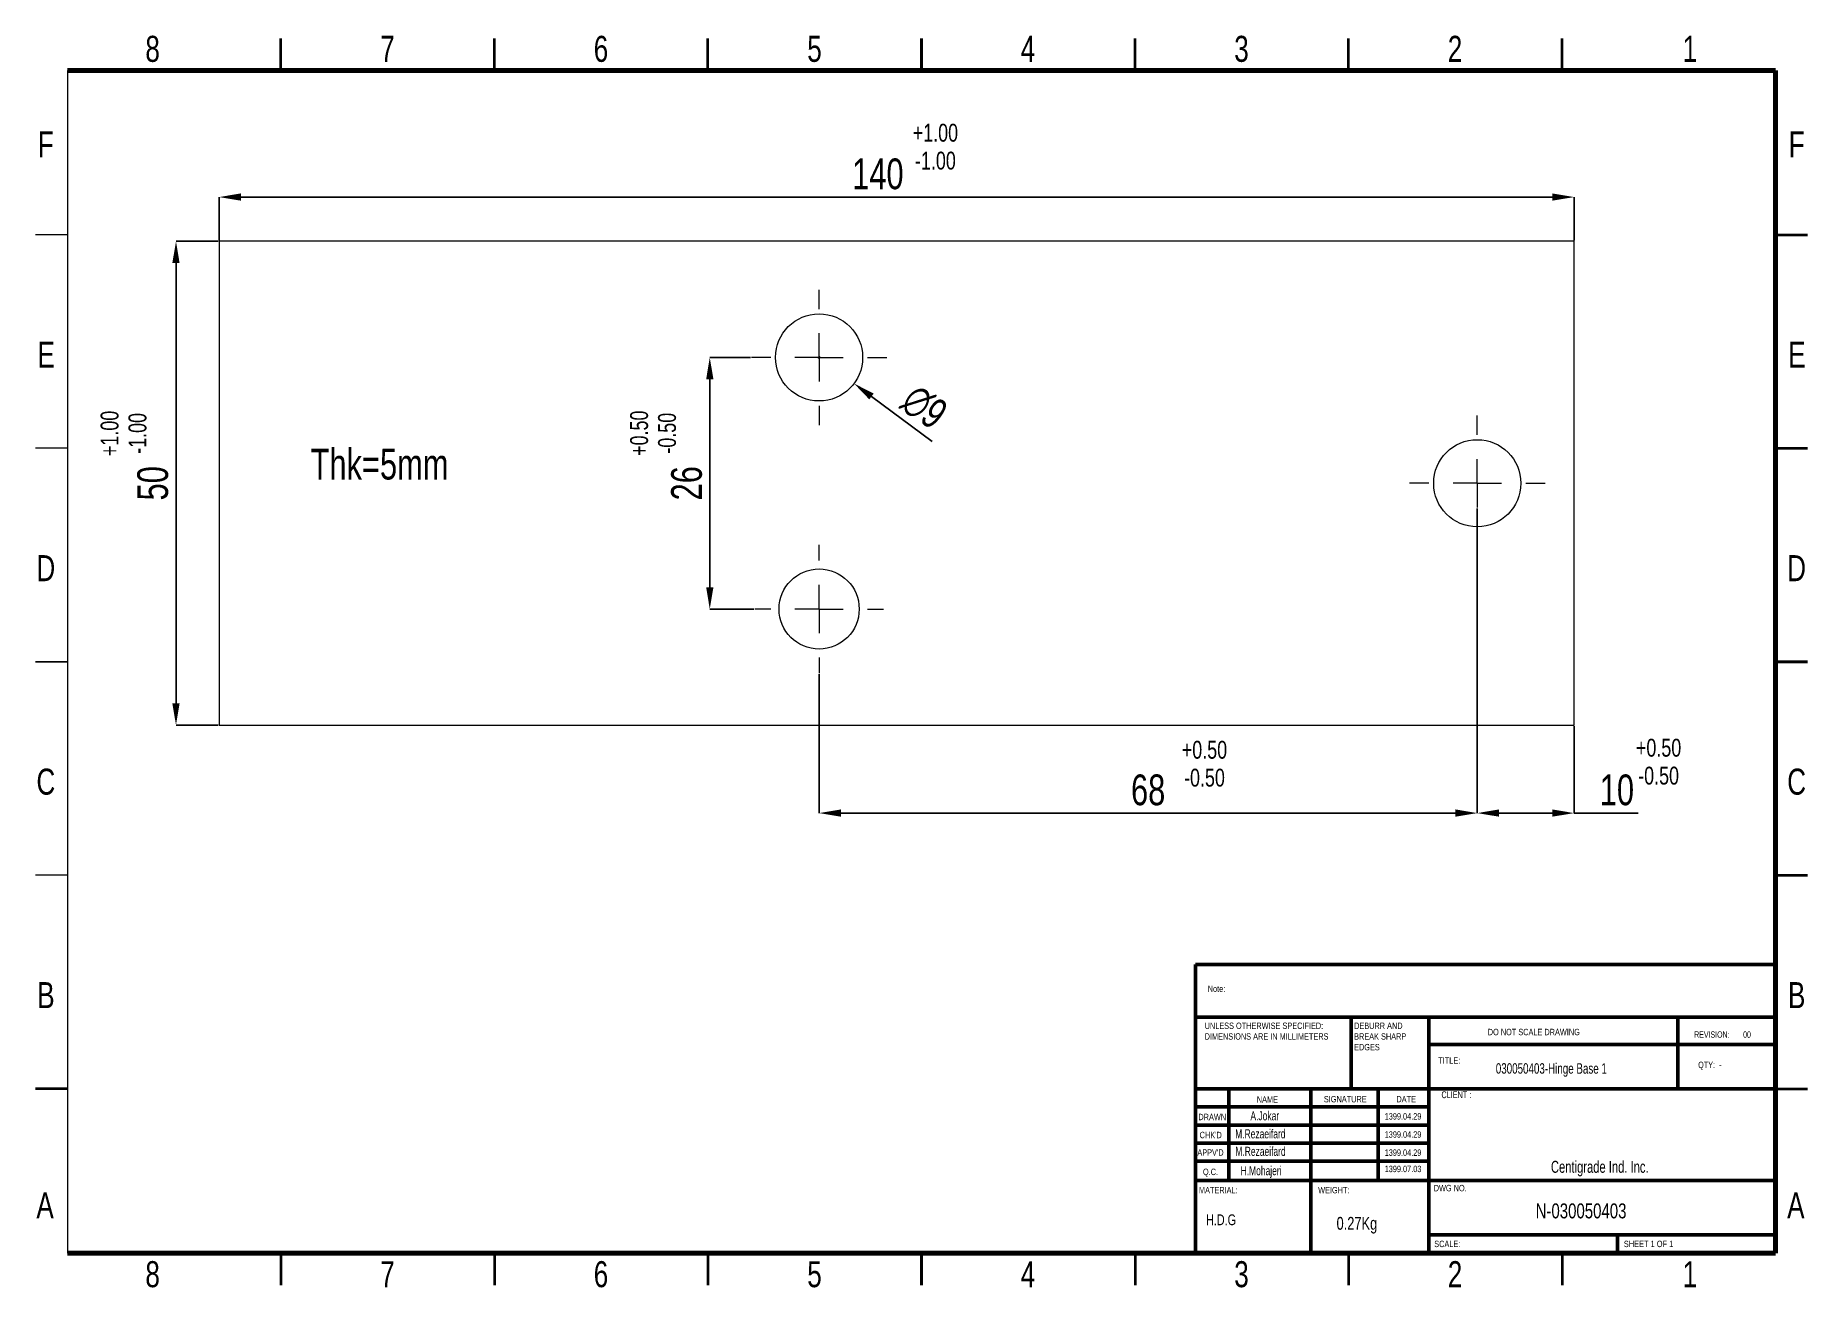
# Model space of a CAD drawing. Header units: millimetres. Extents: x 545 to 1307, y 368 to 627.
# Drawn here: x 1124 to 1307.1, y 497.1 to 626.5 of the extents above.
import ezdxf

# ---------------------------------------------------------------- set-up
doc = ezdxf.new("R2010")
doc.units = ezdxf.units.MM
doc.styles.add('SLDTEXTSTYLE0', font='TXT', dxfattribs={"width": 0.75})
doc.styles.add('SLDTEXTSTYLE1', font='TXT', dxfattribs={"width": 0.686449})
doc.styles.add('SLDTEXTSTYLE2', font='TXT', dxfattribs={"width": 0.652778})
doc.styles.add('SLDTEXTSTYLE3', font='TXT', dxfattribs={"width": 0.692308})
doc.styles.add('SLDTEXTSTYLE4', font='TXT', dxfattribs={"width": 0.7})
doc.styles.add('SLDTEXTSTYLE5', font='TXT', dxfattribs={"width": 0.678571})
doc.dimstyles.new('SLDDIMSTYLE30', dxfattribs={"dimscale": 1.5, "dimtxt": 2.116667, "dimasz": 1.5, "dimexe": 0, "dimexo": 0.0625, "dimgap": 0.529167, "dimtad": 1, "dimdec": 0, "dimrnd": 1e-09, "dimzin": 12, "dimdsep": 46, "dimtxsty": 'SLDTEXTSTYLE0', "dimcen": 0.09, "dimadec": 0, "dimazin": 3, "dimtfac": 1, "dimtdec": 0, "dimtofl": 0, "dimtmove": 0, "dimatfit": 3, "dimfxl": 1, "dimfrac": 2, "dimtolj": 1, "dimtzin": 12, "dimarcsym": 0})

# ---------------------------------------------------------------- blocks, each defined once
blk = doc.blocks.new('SW_CENTERMARKSYMBOL_30')
at = {"color": 0, "linetype": 'Continuous', "lineweight": 0}
for p, q in [((0, 1.667), (0, 2.214)), ((0, 0), (0, 0.833)), ((-1.667, 0), (-2.214, 0)), ((0, 0), (-0.833, 0)), ((0, 0), (0, -0.833)), ((0, 0), (0.833, 0)), ((1.667, 0), (2.214, 0)), ((0, -1.667), (0, -2.214))]:
    blk.add_line(p, q, dxfattribs=at)
blk = doc.blocks.new('SW_CENTERMARKSYMBOL_31')
at = {"color": 0, "linetype": 'Continuous', "lineweight": 0}
for p, q in [((0, 1.667), (0, 2.333)), ((0, 0), (0, 0.833)), ((-1.667, 0), (-2.333, 0)), ((0, 0), (-0.833, 0)), ((0, 0), (0, -0.833)), ((0, 0), (0.833, 0)), ((1.667, 0), (2.333, 0)), ((0, -1.667), (0, -2.333))]:
    blk.add_line(p, q, dxfattribs=at)
blk = doc.blocks.new('SW_CENTERMARKSYMBOL_32')
at = {"color": 0, "linetype": 'Continuous', "lineweight": 0}
for p, q in [((0, 1.667), (0, 2.333)), ((0, 0), (0, 0.833)), ((-1.667, 0), (-2.333, 0)), ((0, 0), (-0.833, 0)), ((0, 0), (0, -0.833)), ((0, 0), (0.833, 0)), ((1.667, 0), (2.333, 0)), ((0, -1.667), (0, -2.333))]:
    blk.add_line(p, q, dxfattribs=at)
blk = doc.blocks.new('SW_NOTE_62')
at = {"color": 0, "linetype": 'Continuous', "lineweight": 0, "char_height": 1.5, "attachment_point": 1, "style": 'SLDTEXTSTYLE0'}
for s, insert in [('UNLESS OTHERWISE SPECIFIED:', (0, 1.93)), ('DIMENSIONS ARE IN MILLIMETERS', (0, -0.57))]:
    blk.add_mtext(s, dxfattribs=dict(at, insert=insert))
blk = doc.blocks.new('SW_NOTE_63')
at = {"color": 0, "linetype": 'Continuous', "lineweight": 0, "char_height": 1.5, "attachment_point": 1, "style": 'SLDTEXTSTYLE0'}
for s, insert in [('DEBURR AND', (0, 1.93)), ('BREAK SHARP', (0, -0.57)), ('EDGES', (0, -3.07))]:
    blk.add_mtext(s, dxfattribs=dict(at, insert=insert))
blk = doc.blocks.new('*D30')
at = {"color": 0, "lineweight": -2, "transparency": 16777216}
for p, q in [((1142.99, 605.32), (1142.99, 609.8)), ((1280.72, 609.8), (1145.24, 609.8)), ((1282.97, 605.32), (1282.97, 609.8))]:
    blk.add_line(p, q, dxfattribs=at)
at = {"color": 0, "transparency": 16777216}
for points in [[(1145.24, 610.18), (1145.24, 609.43), (1142.99, 609.8)], [(1280.72, 610.18), (1280.72, 609.43), (1282.97, 609.8)]]:
    blk.add_solid(points, dxfattribs=at)
at = {"layer": 'Defpoints', "color": 0, "transparency": 16777216}
for p in [(1142.99, 609.8), (1142.99, 605.23), (1282.97, 605.23)]:
    blk.add_point(p, dxfattribs=at)
at = {"color": 0, "transparency": 16777216, "insert": (1211.05, 612.18), "char_height": 3.175, "attachment_point": 5, "style": 'SLDTEXTSTYLE0'}
blk.add_mtext('\\A1;140', dxfattribs=at)
blk = doc.blocks.new('*D31')
at = {"color": 0, "lineweight": -2, "transparency": 16777216}
for p, q in [((1142.89, 605.23), (1138.54, 605.23)), ((1138.54, 557.49), (1138.54, 602.98)), ((1142.89, 555.24), (1138.54, 555.24))]:
    blk.add_line(p, q, dxfattribs=at)
at = {"color": 0, "transparency": 16777216}
for points in [[(1138.16, 602.98), (1138.91, 602.98), (1138.54, 605.23)], [(1138.16, 557.49), (1138.91, 557.49), (1138.54, 555.24)]]:
    blk.add_solid(points, dxfattribs=at)
at = {"layer": 'Defpoints', "color": 0, "transparency": 16777216}
for p in [(1138.54, 605.23), (1142.99, 605.23), (1142.99, 555.24)]:
    blk.add_point(p, dxfattribs=at)
at = {"color": 0, "transparency": 16777216, "insert": (1136.15, 580.23), "char_height": 3.175, "attachment_point": 5, "rotation": 90, "style": 'SLDTEXTSTYLE0'}
blk.add_mtext('\\A1;50', dxfattribs=at)
blk = doc.blocks.new('*D32')
at = {"color": 0, "lineweight": -2, "transparency": 16777216}
for p, q in [((1272.97, 573.14), (1272.97, 546.15)), ((1282.97, 555.14), (1282.97, 546.15)), ((1275.22, 546.15), (1280.72, 546.15)), ((1282.97, 546.15), (1289.59, 546.15))]:
    blk.add_line(p, q, dxfattribs=at)
at = {"color": 0, "transparency": 16777216}
for points in [[(1275.22, 546.53), (1275.22, 545.78), (1272.97, 546.15)], [(1280.72, 546.53), (1280.72, 545.78), (1282.97, 546.15)]]:
    blk.add_solid(points, dxfattribs=at)
at = {"layer": 'Defpoints', "color": 0, "transparency": 16777216}
for p in [(1272.97, 573.23), (1282.97, 555.24), (1282.97, 546.15)]:
    blk.add_point(p, dxfattribs=at)
at = {"color": 0, "transparency": 16777216, "insert": (1287.4, 548.53), "char_height": 3.175, "attachment_point": 5, "style": 'SLDTEXTSTYLE0'}
blk.add_mtext('\\A1;10', dxfattribs=at)
blk = doc.blocks.new('*D33')
at = {"color": 0, "lineweight": -2, "transparency": 16777216}
for p, q in [((1272.97, 577.64), (1272.97, 546.15)), ((1204.98, 560.5), (1204.98, 546.15)), ((1270.72, 546.15), (1207.23, 546.15))]:
    blk.add_line(p, q, dxfattribs=at)
at = {"color": 0, "transparency": 16777216}
for points in [[(1207.23, 546.53), (1207.23, 545.78), (1204.98, 546.15)], [(1270.72, 546.53), (1270.72, 545.78), (1272.97, 546.15)]]:
    blk.add_solid(points, dxfattribs=at)
at = {"layer": 'Defpoints', "color": 0, "transparency": 16777216}
for p in [(1272.97, 577.73), (1204.98, 560.59), (1204.98, 546.15)]:
    blk.add_point(p, dxfattribs=at)
at = {"color": 0, "transparency": 16777216, "insert": (1238.97, 548.53), "char_height": 3.175, "attachment_point": 5, "style": 'SLDTEXTSTYLE0'}
blk.add_mtext('\\A1;68', dxfattribs=at)
blk = doc.blocks.new('*D34')
at = {"color": 0, "lineweight": -2, "transparency": 16777216}
for p, q in [((1197.88, 593.23), (1193.68, 593.23)), ((1193.68, 569.48), (1193.68, 590.98)), ((1198.24, 567.23), (1193.68, 567.23))]:
    blk.add_line(p, q, dxfattribs=at)
at = {"color": 0, "transparency": 16777216}
for points in [[(1193.31, 590.98), (1194.06, 590.98), (1193.68, 593.23)], [(1193.31, 569.48), (1194.06, 569.48), (1193.68, 567.23)]]:
    blk.add_solid(points, dxfattribs=at)
at = {"layer": 'Defpoints', "color": 0, "transparency": 16777216}
for p in [(1193.68, 593.23), (1197.98, 593.23), (1198.34, 567.23)]:
    blk.add_point(p, dxfattribs=at)
at = {"color": 0, "transparency": 16777216, "insert": (1191.3, 580.23), "char_height": 3.175, "attachment_point": 5, "rotation": 90, "style": 'SLDTEXTSTYLE0'}
blk.add_mtext('\\A1;26', dxfattribs=at)
blk = doc.blocks.new('*D35')
at = {"color": 0, "lineweight": -2, "transparency": 16777216}
for p, q in [((1204.84, 593.23), (1205.11, 593.23)), ((1204.98, 593.1), (1204.98, 593.37)), ((1216.65, 584.53), (1210.39, 589.2))]:
    blk.add_line(p, q, dxfattribs=at)
at = {"color": 0, "transparency": 16777216}
blk.add_solid([(1210.61, 589.5), (1210.16, 588.9), (1208.58, 590.54)], dxfattribs=at)
at = {"layer": 'Defpoints', "color": 0, "transparency": 16777216}
for p in [(1201.37, 595.92), (1208.58, 590.54)]:
    blk.add_point(p, dxfattribs=at)
at = {"color": 0, "transparency": 16777216, "insert": (1215.84, 588.1), "char_height": 3.175, "attachment_point": 5, "rotation": 323.3001, "style": 'SLDTEXTSTYLE0'}
blk.add_mtext('\\A1;∅9', dxfattribs=at)

msp = doc.modelspace()

# ---------------------------------------------------------------- linework, layer by layer
at = {"linetype": 'Continuous', "lineweight": 35}
for p, q in [((1149.384, 622.883), (1149.384, 626.192)), ((1171.441, 622.883), (1171.441, 626.192)), ((1193.499, 622.883), (1193.499, 626.192)), ((1215.556, 626.192), (1215.556, 622.883)), ((1215.556, 622.883), (1215.556, 626.192)), ((1237.613, 622.883), (1237.613, 626.192)), ((1259.67, 622.883), (1259.67, 626.192)), ((1281.727, 622.883), (1281.727, 626.192)), ((1303.784, 605.899), (1307.093, 605.899)), ((1303.784, 583.842), (1307.093, 583.842)), ((1307.093, 561.785), (1303.784, 561.785)), ((1303.784, 561.785), (1307.093, 561.785)), ((1303.784, 539.728), (1307.093, 539.728)), ((1127.327, 517.67), (1124.018, 517.67)), ((1303.784, 517.67), (1307.093, 517.67)), ((1149.384, 500.686), (1149.384, 497.378)), ((1171.441, 500.686), (1171.441, 497.378)), ((1193.499, 500.686), (1193.499, 497.378)), ((1215.556, 497.378), (1215.556, 500.686)), ((1215.556, 500.686), (1215.556, 497.378)), ((1237.613, 500.686), (1237.613, 497.378)), ((1259.67, 500.686), (1259.67, 497.378)), ((1281.727, 500.686), (1281.727, 497.378))]:
    msp.add_line(p, q, dxfattribs=at)
at = {"linetype": 'Continuous', "lineweight": 70}
for p, q in [((1127.327, 622.883), (1303.784, 622.883)), ((1303.784, 622.883), (1303.784, 500.686)), ((1303.784, 500.686), (1127.327, 500.686))]:
    msp.add_line(p, q, dxfattribs=at)
at = {"lineweight": 20}
msp.add_line((1127.327, 622.883), (1127.327, 500.686), dxfattribs=at)
at = {"linetype": 'Continuous', "lineweight": 20}
for p, q in [((1127.327, 605.899), (1124.018, 605.899)), ((1127.327, 583.842), (1124.018, 583.842)), ((1124.018, 561.785), (1127.327, 561.785)), ((1127.327, 561.785), (1124.018, 561.785)), ((1127.327, 539.728), (1124.018, 539.728))]:
    msp.add_line(p, q, dxfattribs=at)
at = {"color": 7, "linetype": 'Continuous', "lineweight": 20}
for p, q in [((1142.985, 605.231), (1142.985, 555.235)), ((1282.97, 605.231), (1142.985, 605.231)), ((1282.97, 555.235), (1282.97, 605.231)), ((1142.985, 555.235), (1282.97, 555.235))]:
    msp.add_line(p, q, dxfattribs=at)
at = {"linetype": 'Continuous', "lineweight": 50}
for p, q in [((1243.877, 530.506), (1303.784, 530.506)), ((1243.877, 530.506), (1243.877, 525.059)), ((1243.877, 525.059), (1303.784, 525.059)), ((1243.877, 525.059), (1243.877, 500.797)), ((1259.935, 525.059), (1259.935, 517.67)), ((1267.964, 525.059), (1267.964, 500.686)), ((1293.678, 517.67), (1293.678, 525.059)), ((1303.784, 522.247), (1267.964, 522.247)), ((1303.784, 517.67), (1243.877, 517.67)), ((1247.318, 517.67), (1247.318, 508.186)), ((1255.784, 517.67), (1255.784, 500.797)), ((1262.717, 517.67), (1262.717, 508.186)), ((1267.964, 500.797), (1267.964, 517.67)), ((1267.964, 515.795), (1243.877, 515.795)), ((1267.964, 513.921), (1243.877, 513.921)), ((1267.964, 512.046), (1243.877, 512.046)), ((1267.964, 510.171), (1243.877, 510.171)), ((1248.465, 508.186), (1243.877, 508.186)), ((1248.465, 508.186), (1303.784, 508.186)), ((1267.964, 502.561), (1303.784, 502.561)), ((1287.462, 500.686), (1287.462, 502.561))]:
    msp.add_line(p, q, dxfattribs=at)
at = {"color": 7, "linetype": 'Continuous', "lineweight": 20}
for centre, radius in [((1204.977, 593.232), 4.5), ((1272.971, 580.233), 4.5), ((1204.977, 567.234), 4.141)]:
    msp.add_circle(centre, radius, dxfattribs=at)

# ---------------------------------------------------------------- block references
at = {"color": 7, "linetype": 'Continuous', "lineweight": 20, "xscale": 2.999714822152553, "yscale": 2.999714822152553, "zscale": 2.999714822152553}
for name, p in [('SW_CENTERMARKSYMBOL_31', (1204.977, 593.232)), ('SW_CENTERMARKSYMBOL_32', (1272.971, 580.233)), ('SW_CENTERMARKSYMBOL_30', (1204.977, 567.234))]:
    msp.add_blockref(name, p, dxfattribs=at)
at = {"linetype": 'Continuous', "lineweight": 0, "xscale": 0.4411432931070396, "yscale": 0.4411432931070396, "zscale": 0.4411432931070396}
for name, p in [('SW_NOTE_62', (1244.807, 523.656)), ('SW_NOTE_63', (1260.248, 523.656))]:
    msp.add_blockref(name, p, dxfattribs=at)

# ---------------------------------------------------------------- texts
at = {"linetype": 'Continuous', "lineweight": 0}
for s, insert, char_height, attachment_point, style in [('8', (1136.123, 626.462), 2.689, 2, 'SLDTEXTSTYLE0'), ('7', (1160.386, 626.462), 2.689, 2, 'SLDTEXTSTYLE0'), ('6', (1182.443, 626.462), 2.689, 2, 'SLDTEXTSTYLE0'), ('5', (1204.5, 626.462), 2.689, 2, 'SLDTEXTSTYLE0'), ('4', (1226.557, 626.462), 2.689, 2, 'SLDTEXTSTYLE0'), ('3', (1248.614, 626.462), 2.689, 2, 'SLDTEXTSTYLE0'), ('2', (1270.672, 626.462), 2.689, 2, 'SLDTEXTSTYLE0'), ('1', (1294.934, 626.462), 2.689, 2, 'SLDTEXTSTYLE0'), ('F', (1125.093, 616.586), 2.689, 2, 'SLDTEXTSTYLE0'), ('F', (1305.962, 616.586), 2.689, 2, 'SLDTEXTSTYLE0'), ('E', (1305.995, 594.86), 2.689, 2, 'SLDTEXTSTYLE0'), ('D', (1305.959, 572.803), 2.689, 2, 'SLDTEXTSTYLE0'), ('C', (1305.962, 550.745), 2.689, 2, 'SLDTEXTSTYLE0'), ('Note:', (1245.127, 528.331), 0.6617, 1, 'SLDTEXTSTYLE0'), ('B', (1305.97, 528.688), 2.689, 2, 'SLDTEXTSTYLE0'), ('DO NOT SCALE DRAWING', (1274.058, 523.861), 0.66171, 1, 'SLDTEXTSTYLE0'), ('REVISION:       00', (1295.383, 523.597), 0.66171, 1, 'SLDTEXTSTYLE2'), ('TITLE:', (1268.939, 520.92), 0.6617, 1, 'SLDTEXTSTYLE0'), ('030050403-Hinge Base 1', (1274.888, 520.308), 1.0808, 1, 'SLDTEXTSTYLE4'), ('QTY:  -', (1295.789, 520.465), 0.6617, 1, 'SLDTEXTSTYLE5'), ('NAME', (1250.195, 516.899), 0.6617, 1, 'SLDTEXTSTYLE0'), ('SIGNATURE', (1257.126, 516.926), 0.6617, 1, 'SLDTEXTSTYLE0'), ('DATE', (1264.619, 516.926), 0.6617, 1, 'SLDTEXTSTYLE0'), ('CLIENT :', (1269.269, 517.399), 0.7003, 1, 'SLDTEXTSTYLE4'), ('DRAWN', (1244.161, 515.083), 0.6617, 1, 'SLDTEXTSTYLE1'), ('A.Jokar', (1249.538, 515.341), 0.9338, 1, 'SLDTEXTSTYLE4'), ('1399.04.29', (1263.406, 515.147), 0.6617, 1, 'SLDTEXTSTYLE0'), ("CHK'D", (1244.291, 513.22), 0.6617, 1, 'SLDTEXTSTYLE0'), ('M.Rezaeifard', (1247.961, 513.478), 0.93375, 1, 'SLDTEXTSTYLE4'), ('1399.04.29', (1263.406, 513.273), 0.6617, 1, 'SLDTEXTSTYLE0'), ("APPV'D", (1244.054, 511.413), 0.6617, 1, 'SLDTEXTSTYLE0'), ('M.Rezaeifard', (1247.98, 511.671), 0.93375, 1, 'SLDTEXTSTYLE4'), ('1399.04.29', (1263.406, 511.398), 0.6617, 1, 'SLDTEXTSTYLE0'), ('Q.C.', (1244.634, 509.41), 0.6617, 1, 'SLDTEXTSTYLE0'), ('H.Mohajeri', (1248.524, 509.668), 0.9338, 1, 'SLDTEXTSTYLE4'), ('1399.07.03', (1263.406, 509.714), 0.6617, 1, 'SLDTEXTSTYLE0'), ('Centigrade Ind. Inc.', (1280.581, 510.22), 1.2352, 1, 'SLDTEXTSTYLE4'), ('MATERIAL:', (1244.219, 507.526), 0.6617, 1, 'SLDTEXTSTYLE0'), ('WEIGHT:', (1256.535, 507.525), 0.6611, 1, 'SLDTEXTSTYLE0'), ('DWG NO.', (1268.472, 507.738), 0.6617, 1, 'SLDTEXTSTYLE0'), ('A', (1125.014, 506.962), 2.689, 2, 'SLDTEXTSTYLE0'), ('N-030050403', (1279, 505.821), 1.544, 1, 'SLDTEXTSTYLE0'), ('A', (1305.883, 506.962), 2.689, 2, 'SLDTEXTSTYLE0'), ('0.27Kg', (1258.434, 504.424), 1.3222, 1, 'SLDTEXTSTYLE0'), ('SCALE:', (1268.526, 501.966), 0.6617, 1, 'SLDTEXTSTYLE0'), ('SHEET 1 OF 1', (1288.114, 501.966), 0.66171, 1, 'SLDTEXTSTYLE3'), ('8', (1136.123, 499.854), 2.689, 2, 'SLDTEXTSTYLE0'), ('7', (1160.386, 499.854), 2.689, 2, 'SLDTEXTSTYLE0'), ('6', (1182.443, 499.854), 2.689, 2, 'SLDTEXTSTYLE0'), ('5', (1204.5, 499.854), 2.689, 2, 'SLDTEXTSTYLE0'), ('4', (1226.557, 499.854), 2.689, 2, 'SLDTEXTSTYLE0'), ('3', (1248.614, 499.854), 2.689, 2, 'SLDTEXTSTYLE0'), ('2', (1270.672, 499.854), 2.689, 2, 'SLDTEXTSTYLE0'), ('1', (1294.934, 499.854), 2.689, 2, 'SLDTEXTSTYLE0')]:
    msp.add_mtext(s, dxfattribs=dict(at, insert=insert, char_height=char_height, attachment_point=attachment_point, style=style))
at = {"color": 7, "linetype": 'Continuous', "lineweight": 18, "char_height": 1.8457, "attachment_point": 2, "style": 'SLDTEXTSTYLE0'}
for s, insert in [('\\A1;+1.00', (1216.992, 617.373)), ('\\A1;-1.00', (1216.992, 614.492)), ('\\A1;+0.50', (1244.788, 553.618)), ('\\A1;+0.50', (1291.703, 553.829)), ('\\A1;-0.50', (1244.788, 550.736)), ('\\A1;-0.50', (1291.703, 550.947))]:
    msp.add_mtext(s, dxfattribs=dict(at, insert=insert))
at = {"linetype": 'Continuous', "lineweight": 20, "char_height": 2.689, "attachment_point": 2, "style": 'SLDTEXTSTYLE0'}
for s, insert in [('E', (1125.126, 594.86)), ('D', (1125.091, 572.803)), ('C', (1125.093, 550.745)), ('B', (1125.101, 528.688))]:
    msp.add_mtext(s, dxfattribs=dict(at, insert=insert))
at = {"color": 7, "linetype": 'Continuous', "lineweight": 18, "char_height": 1.8457, "attachment_point": 2, "rotation": 90, "style": 'SLDTEXTSTYLE0'}
for s, insert in [('\\A1;+0.50', (1185.457, 585.4)), ('\\A1;+1.00', (1130.752, 585.382)), ('\\A1;-1.00', (1133.634, 585.382)), ('\\A1;-0.50', (1188.339, 585.4))]:
    msp.add_mtext(s, dxfattribs=dict(at, insert=insert))
at = {"insert": (1159.565, 582.182), "char_height": 3.175, "attachment_point": 5, "style": 'SLDTEXTSTYLE0'}
msp.add_mtext('\\A1;Thk=5mm', dxfattribs=at)
at = {"color": 7, "linetype": 'Continuous', "lineweight": 0, "insert": (1244.949, 504.686), "char_height": 1.1129, "attachment_point": 1, "style": 'SLDTEXTSTYLE0'}
msp.add_mtext('H.D.G', dxfattribs=at)

# ---------------------------------------------------------------- dimensions: what is measured, and where the dimension line sits
for base, p1, p2, picture, middle in [((1142.985, 609.802), (1282.97, 605.231), (1142.985, 605.231), '*D30', (1211.046, 609.802)), ((1282.97, 546.153), (1272.971, 573.234), (1282.97, 555.235), '*D32', (1287.403, 546.153))]:
    dim = msp.add_linear_dim(base=base, p1=p1, p2=p2, dimstyle='SLDDIMSTYLE30')
    dim.commit()
    dim.dimension.update_dxf_attribs({"geometry": picture, "text_midpoint": middle, "dimtype": 160})
for base, p1, p2, picture, middle in [((1138.536, 605.231), (1142.985, 555.235), (1142.985, 605.231), '*D31', (1136.154, 580.233)), ((1193.685, 593.232), (1198.336, 567.234), (1197.978, 593.232), '*D34', (1191.303, 580.233))]:
    dim = msp.add_linear_dim(base=base, p1=p1, p2=p2, angle=90, dimstyle='SLDDIMSTYLE30')
    dim.commit()
    dim.dimension.update_dxf_attribs({"geometry": picture, "text_midpoint": middle})
dim = msp.add_diameter_dim_2p(p1=(1201.37, 595.921), p2=(1208.585, 590.543), dimstyle='SLDDIMSTYLE30')
dim.commit()
dim.dimension.update_dxf_attribs({"geometry": '*D35', "text_midpoint": (1215.844, 588.102)})
dim = msp.add_linear_dim(base=(1204.977, 546.153), p1=(1272.971, 577.733), p2=(1204.977, 560.593), dimstyle='SLDDIMSTYLE30')
dim.commit()
dim.dimension.update_dxf_attribs({"geometry": '*D33', "text_midpoint": (1238.974, 548.534)})

doc.saveas('drawing.dxf')
